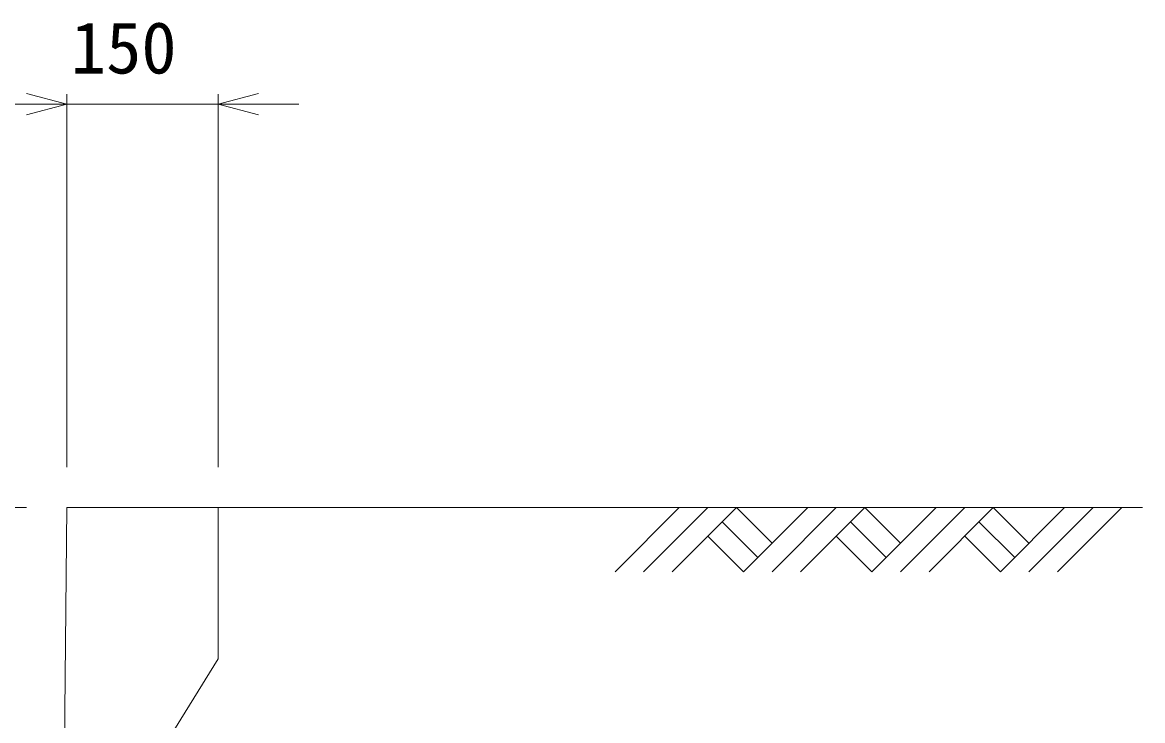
# Model space of a CAD drawing. Units: millimetres, scale not verified. Extents: x -1 to 252299, y 59402 to 118802.
# Drawn here: x 11696 to 17245, y 84097 to 87559 of the extents above; entities that cross this region are included whole.
import ezdxf
from ezdxf.enums import TextEntityAlignment as Align

# ---------------------------------------------------------------- set-up
doc = ezdxf.new("R2010")
doc.units = ezdxf.units.MM
doc.header["$LTSCALE"] = 300
for name, color, linetype, lineweight in [('0_2', 1, 'Continuous', 18), ('D-DCR', 7, 'Continuous', 18), ('D-STR', 1, 'Continuous', 18), ('D-STR-DIM', 7, 'Continuous', 18)]:
    doc.layers.add(name, color=color, linetype=linetype, lineweight=lineweight)
doc.styles.add('ＭＳ ゴシック', font='')
doc.styles.get('ＭＳ ゴシック').set_extended_font_data('MS Gothic')

msp = doc.modelspace()

# ---------------------------------------------------------------- linework, layer by layer
at = {"layer": '0_2'}
for p, q in [((11715.3, 87207.2), (11915.3, 87153.6)), ((12665.3, 87153.6), (12865.3, 87207.2)), ((11915.3, 87153.6), (11715.3, 87100)), ((11915.3, 87153.6), (11715.3, 87153.6)), ((12865.3, 87100), (12665.3, 87153.6)), ((12665.3, 87153.6), (12865.3, 87153.6))]:
    msp.add_line(p, q, dxfattribs=at)
at = {"layer": 'D-DCR'}
for p, q in [((14631.7, 84835.4), (14949.9, 85153.6)), ((14773.1, 84835.4), (15091.3, 85153.6)), ((14914.6, 84835.4), (15232.8, 85153.6)), ((15232.8, 85153.6), (15409.5, 84976.8)), ((15268.1, 84835.4), (15586.3, 85153.6)), ((15409.5, 84835.4), (15727.7, 85153.6)), ((15550.9, 84835.4), (15869.1, 85153.6)), ((15869.1, 85153.6), (16045.9, 84976.8)), ((15904.5, 84835.4), (16222.7, 85153.6)), ((16045.9, 84835.4), (16364.1, 85153.6)), ((16187.3, 84835.4), (16505.5, 85153.6)), ((16505.5, 85153.6), (16682.3, 84976.8)), ((16540.9, 84835.4), (16859.1, 85153.6)), ((16682.3, 84835.4), (17000.5, 85153.6)), ((16823.7, 84835.4), (17141.9, 85153.6)), ((15162, 85082.9), (15338.8, 84906.1)), ((15798.4, 85082.9), (15975.2, 84906.1)), ((16434.8, 85082.9), (16611.6, 84906.1)), ((15091.3, 85012.2), (15268.1, 84835.4)), ((15727.7, 85012.2), (15904.5, 84835.4)), ((16364.1, 85012.2), (16540.9, 84835.4))]:
    msp.add_line(p, q, dxfattribs=at)
at = {"layer": 'D-STR'}
for p, q in [((11835.3, 77153.6), (11915.3, 85153.6)), ((11915.3, 85153.6), (12665.3, 85153.6)), ((12665.3, 84403.6), (12665.3, 85153.6)), ((12665.3, 85153.6), (17245.3, 85153.6)), ((12403.5, 83978.6), (12665.3, 84403.6))]:
    msp.add_line(p, q, dxfattribs=at)
at = {"layer": 'D-STR-DIM'}
for p, q in [((11915.3, 85353.6), (11915.3, 87203.6)), ((12665.3, 85353.6), (12665.3, 87203.6)), ((11715.3, 87153.6), (11515.3, 87153.6)), ((11915.3, 87153.6), (12665.3, 87153.6)), ((12865.3, 87153.6), (13065.3, 87153.6)), ((11715.3, 85153.6), (8585.3, 85153.6))]:
    msp.add_line(p, q, dxfattribs=at)

# ---------------------------------------------------------------- texts
at = {"layer": 'D-STR-DIM', "color": 1, "style": 'ＭＳ ゴシック'}
msp.add_text('150', height=256.6, dxfattribs=at).set_placement((11935.8, 87228.6), align=Align.BOTTOM_LEFT)

doc.saveas('drawing.dxf')
